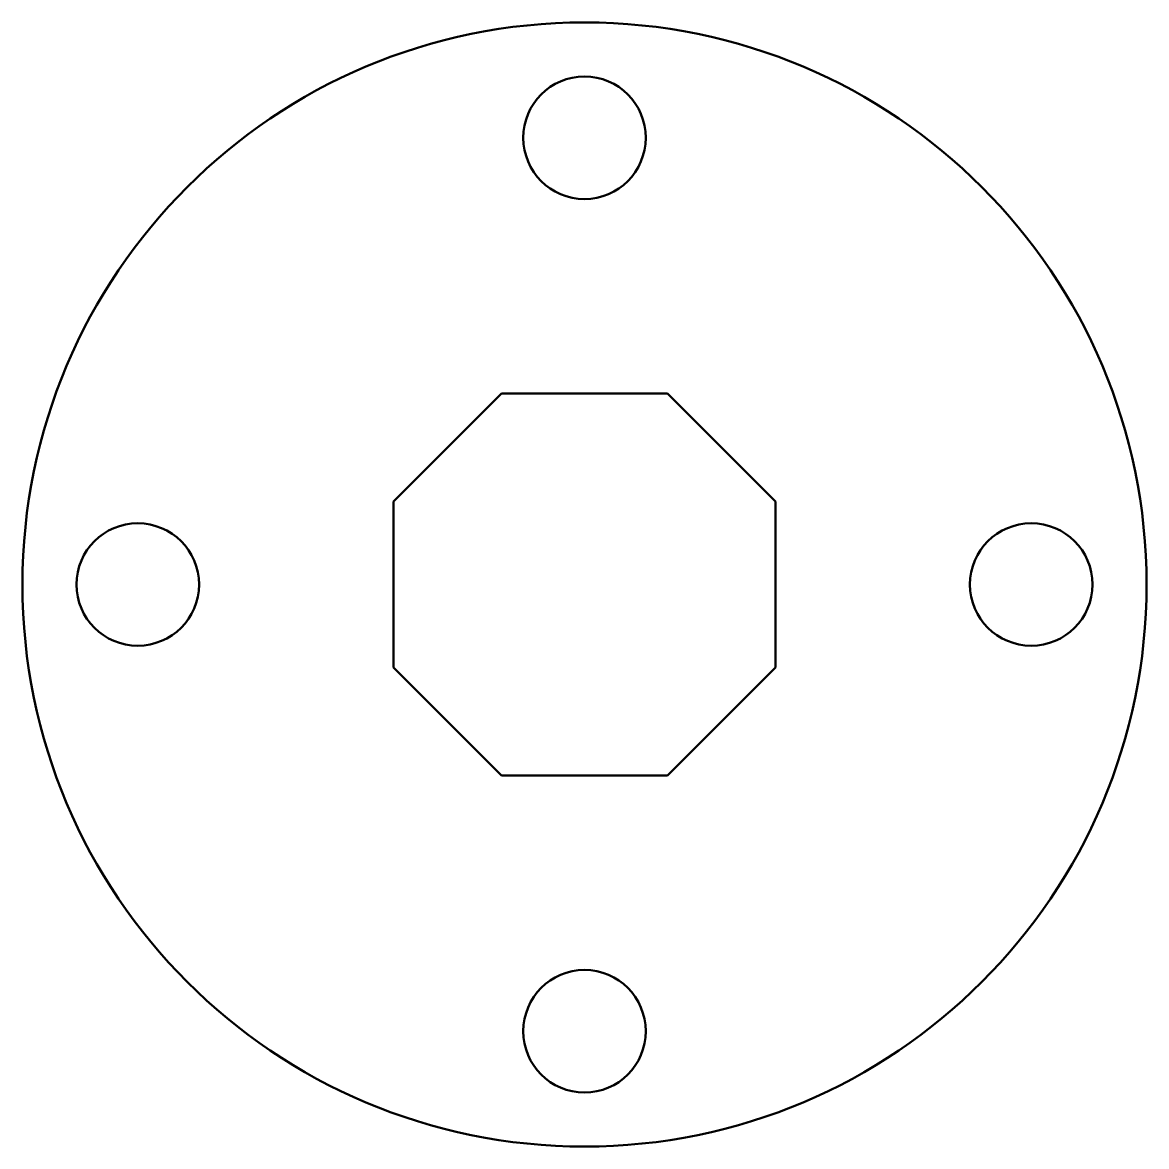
# Model space of a CAD drawing. Header units: millimetres. Extents: x 0 to 156, y 0 to 156.
import ezdxf

# ---------------------------------------------------------------- set-up
doc = ezdxf.new("R2010")
doc.units = ezdxf.units.MM
doc.layers.add('IV_INTERIOR_PROFILES', color=7, linetype='Continuous', lineweight=50)
doc.layers.add('IV_OUTER_PROFILE', color=7, linetype='Continuous', lineweight=50)

msp = doc.modelspace()

# ---------------------------------------------------------------- linework, layer by layer
at = {"layer": 'IV_INTERIOR_PROFILES', "flags": 128}
msp.add_lwpolyline([(51.5, 66.5), (66.5, 51.5), (89.5, 51.5), (104.5, 66.5), (104.5, 89.5), (89.5, 104.5), (66.5, 104.5), (51.5, 89.5)], close=True, dxfattribs=at)
at = {"layer": 'IV_INTERIOR_PROFILES'}
for centre in [(78, 140), (16, 78), (140, 78), (78, 16)]:
    msp.add_circle(centre, 8.5, dxfattribs=at)
at = {"layer": 'IV_OUTER_PROFILE'}
msp.add_circle((78, 78), 78, dxfattribs=at)

doc.saveas('drawing.dxf')
